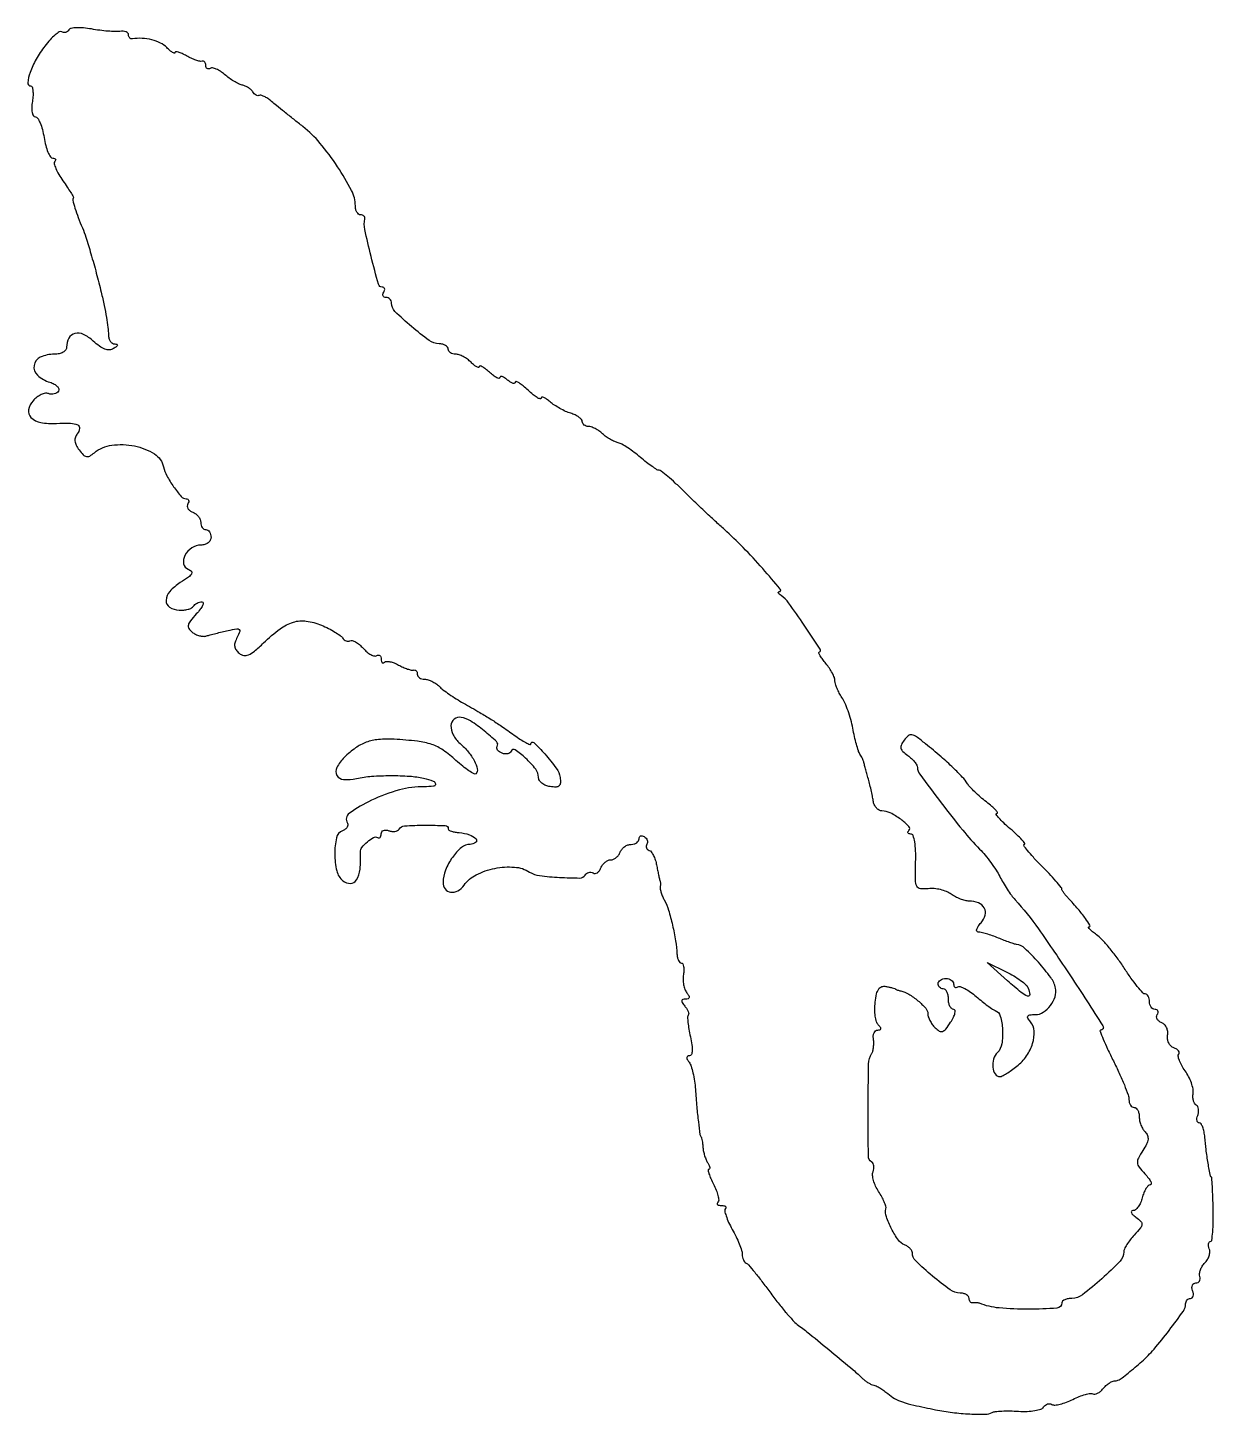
# Model space of a CAD drawing. Extents: x 0 to 230, y 1 to 269.
import ezdxf

# ---------------------------------------------------------------- set-up
doc = ezdxf.new("R2010")
doc.units = 0

msp = doc.modelspace()

# ---------------------------------------------------------------- linework, layer by layer
for points in [[(8.409367, 268.853352, -0.091369), (8.138002, 268.553643, -0.095808), (7.781879, 268.376436, -0.099526), (7.396827, 268.34855, -0.107277), (7.042159, 268.473944, 0.281998), (6.576875, 268.475737, 0.037781), (5.744694, 267.879883, 0.03457), (4.77306, 266.945172, 0.02225), (3.776246, 265.740256, 0.033188), (2.084728, 263.160238, 0.042604), (0.905155, 260.580139, 0.057966), (0.450972, 258.621408, 0.447425), (1.006382, 258, -0.318987), (1.290249, 257.798385, -0.055237), (1.446015, 257.11875, -0.042597), (1.474886, 256.15003, -0.025247), (1.352719, 255, 0.030123), (1.238328, 253.813192, 0.056401), (1.312258, 252.852732, 0.084346), (1.54961, 252.217915, 0.267281), (1.928139, 252, -0.258369), (2.373851, 251.753209, -0.040057), (2.856339, 250.825, -0.036162), (3.294743, 249.532455, -0.024041), (3.615991, 248, 0.023825), (3.936549, 246.467528, 0.035881), (4.372891, 245.175, 0.039599), (4.852445, 244.245856, 0.259387), (5.294475, 244, -0.064118), (5.647568, 243.954534, -0.190271), (5.841014, 243.812846, -0.243621), (5.858588, 243.605737, -0.098344), (5.696212, 243.362878, 0.266909), (5.579663, 242.931267, 0.035195), (5.89736, 241.998503, 0.033194), (6.472632, 240.851835, 0.021857), (7.275655, 239.612878, -0.007774), (8.109637, 238.402254, -0.012564), (8.776845, 237.344054, -0.00628), (9.295048, 236.449125, -0.323766), (9.273466, 236.260498, 0.254947), (9.172508, 235.849538, 0.010154), (9.611689, 234.314562, 0.016106), (10.237082, 232.495774, 0.011475), (11.048943, 230.5, -0.025975), (11.720117, 228.702481, -0.005298), (12.707179, 225.452094, -0.005672), (13.75364, 221.712968, -0.005901), (14.70069, 218, -0.007227), (15.281471, 215.444648, -0.010119), (15.72086, 213.144992, -0.01136), (16.0074, 211.194131, -0.02797), (16.10458, 209.75, 0.065864), (16.200933, 209.079876, 0.08158), (16.467437, 208.509564, 0.09658), (16.857536, 208.124971, 0.144197), (17.312149, 207.984687, -0.070197), (17.72729, 207.920647, -0.396068), (17.829413, 207.743664, -0.171721), (17.655465, 207.472875, -0.023813), (17.100221, 207.083101, -0.133262), (16.318732, 206.841807, -0.098363), (15.421037, 206.988134, -0.068287), (14.37761, 207.550113, -0.029325), (13.154007, 208.558016, 0.075214), (11.277212, 209.835192, 0.169736), (9.590411, 210.023392, 0.21852), (8.434806, 209.134951, 0.12187), (8, 207.377555, -0.162499), (7.820716, 206.840476, -0.100662), (7.318519, 206.39485, -0.078366), (6.553354, 206.099194, -0.053128), (5.622445, 206, 0.106121), (2.893273, 205.414157, 0.253052), (1.6739, 203.81744, 0.25494), (2.346123, 201.93358, 0.106973), (4.764521, 200.562785, -0.046519), (5.586957, 200.219419, -0.078427), (6.182985, 199.770996, -0.116004), (6.467223, 199.294962, -0.218605), (6.41337, 198.85983, -0.10991), (6.079513, 198.517258, -0.081902), (5.59524, 198.303371, -0.076884), (5.037706, 198.247996, -0.078143), (4.492805, 198.364387, 0.139796), (3.869124, 198.4198, 0.060665), (3.069133, 198.163226, 0.05338), (2.229227, 197.661817, 0.04763), (1.478664, 196.976424, 0.138797), (0.60843, 195.218786, 0.2513), (1.082832, 193.730127, 0.15142), (2.966992, 192.774614, 0.05457), (6, 192.593187, -0.018645), (8.747287, 192.626162, -0.10911), (10.140973, 192.281197, -0.322171), (10.508891, 191.58717, -0.140115), (10.065504, 190.578927, 0.090528), (9.685623, 189.903223, 0.110713), (9.605471, 189.184565, 0.089162), (9.84224, 188.383277, 0.041576), (10.408733, 187.455702, 0.03223), (11.209644, 186.496701, 0.157176), (11.823022, 186.162609, 0.177978), (12.471024, 186.270726, 0.043811), (13.373392, 186.894925, -0.141403), (16.737589, 188.364234, -0.0829), (21.162327, 188.211135, -0.088836), (25.023031, 186.68157, -0.205846), (26.773872, 184.178383, 0.073713), (27.409227, 182.445851, 0.030061), (28.742808, 180.312858, 0.024701), (30.229847, 178.429117, 0.216583), (31.174027, 178, -0.128832), (31.482778, 177.919103, -0.189515), (31.657902, 177.704175, -0.146013), (31.66414, 177.378306, -0.070802), (31.495635, 176.992937, 0.148943), (31.382065, 176.562314, 0.123594), (31.515309, 176.105471, 0.099723), (31.885502, 175.690575, 0.069381), (32.436618, 175.385948, -0.071345), (33.034297, 175.052528, -0.06366), (33.540757, 174.553054, -0.066843), (33.883498, 173.97037, -0.099885), (34, 173.393011, 0.070083), (34.074991, 172.860624, 0.085896), (34.29375, 172.409197, 0.100138), (34.618662, 172.107379, 0.138107), (35, 172, -0.148195), (35.381354, 171.884432, -0.098894), (35.70625, 171.559375, -0.082425), (35.925306, 171.073457, -0.064853), (36, 170.5, -0.130079), (35.84862, 169.927969, -0.100674), (35.422835, 169.440625, -0.088627), (34.785904, 169.112868, -0.074753), (34.035184, 169, 0.148249), (32.260257, 168.461912, 0.12346), (30.930916, 166.995505, 0.168742), (30.678331, 165.393687, 0.262398), (31.547099, 164.343553, -0.109221), (32.178422, 163.926324, -0.334645), (32.237733, 163.44801, -0.108725), (31.65614, 162.809894, -0.012667), (30.041724, 161.729481, 0.067123), (28.005161, 160.019367, 0.174445), (27.282749, 158.276057, 0.267746), (27.952761, 156.975722, 0.131027), (29.788025, 156.385354, 0.036344), (30.692778, 156.405262, 0.041886), (31.542005, 156.558375, 0.046442), (32.222581, 156.810607, 0.14334), (32.583653, 157.135354, -0.080411), (32.870402, 157.466244, -0.053426), (33.288678, 157.74601, -0.052469), (33.767083, 157.93594, -0.068376), (34.233331, 158, -0.390361), (34.458626, 157.792485, -0.130036), (34.37252, 157.309714, -0.05599), (33.911888, 156.553301, -0.023839), (33.141003, 155.650091, 0.018829), (31.990033, 154.328592, 0.114231), (31.596684, 153.517216, 0.199491), (31.711452, 152.848141, 0.078757), (32.339941, 152.132838, 0.059164), (32.980052, 151.71844, 0.049698), (33.737745, 151.435809, 0.051881), (34.493177, 151.318509, 0.089128), (35.123252, 151.399224, -0.011254), (35.839021, 151.607132, -0.003538), (36.918792, 151.886417, -0.003532), (38.128529, 152.181135, -0.003906), (39.302421, 152.448686, -0.01127), (40.969111, 152.775689, -0.204951), (41.484915, 152.653227, -0.343502), (41.597637, 152.248518, -0.025328), (41.073435, 151.137214, 0.045012), (40.656921, 150.15599, 0.109081), (40.5833, 149.376511, 0.123211), (40.84509, 148.698178, 0.066239), (41.45731, 148.035429, 0.130084), (42.33204, 147.630007, 0.145141), (43.253411, 147.734545, 0.075013), (44.417831, 148.450043, 0.016056), (46.186297, 150.041756, -0.030006), (49.384325, 152.762653, -0.087119), (51.961871, 154.075753, -0.109299), (54.478095, 154.276562, -0.06451), (57.398693, 153.477882, -0.017158), (58.771798, 152.847994, -0.019804), (60.032787, 152.152537, -0.019275), (61.044941, 151.486285, -0.099457), (61.500717, 150.99884, 0.075729), (61.804304, 150.641859, 0.089155), (62.185131, 150.415108, 0.100727), (62.582305, 150.351654, 0.128506), (62.935451, 150.460107, -0.215304), (63.363391, 150.515812, -0.055778), (64.017655, 150.234452, -0.046456), (64.76493, 149.711702, -0.033004), (65.5, 149, 0.035899), (66.240151, 148.291626, 0.049532), (67.002642, 147.778093, 0.060077), (67.677055, 147.513623, 0.204607), (68.133647, 147.582598, -0.121719), (68.463128, 147.688623, -0.187612), (68.745509, 147.600705, -0.151259), (68.935686, 147.321414, -0.07453), (69, 146.89235, 0.051261), (69.043915, 146.465128, 0.153935), (69.185498, 146.212209, 0.259559), (69.392101, 146.160097, 0.131899), (69.631483, 146.29815, -0.19586), (70.018689, 146.461208, -0.051965), (70.699782, 146.398312, -0.044601), (71.524096, 146.15675, -0.033263), (72.381483, 145.752364, 0.020835), (73.24756, 145.317268, 0.024861), (74.097998, 144.983326, 0.024796), (74.829996, 144.77689, 0.125994), (75.25, 144.787548, -0.135841), (75.535385, 144.789263, -0.137301), (75.779687, 144.643842, -0.114349), (75.943621, 144.366141, -0.07654), (76, 144, 0.141492), (76.110117, 143.618661, 0.099788), (76.419643, 143.29375, 0.084734), (76.882535, 143.074889, 0.068255), (77.428571, 143, -0.075556), (78.074668, 142.901806, -0.038428), (78.840033, 142.597467, -0.037069), (79.597765, 142.154117, -0.045507), (80.227468, 141.629675, 0.034224), (80.976531, 140.976693, 0.010941), (82.173944, 140.109728, 0.010861), (83.553438, 139.199862, 0.011922), (84.929483, 138.379675, -0.003103), (88.129481, 136.548026, -0.008987), (90.312756, 135.227256, -0.01016), (92.296379, 133.920995, -0.004985), (94.770745, 132.181906, 0.011706), (96.010046, 131.335529, 0.022228), (97.051406, 130.723517, 0.023401), (97.828268, 130.357702, 0.534703), (98, 130.472375, -0.654072), (98.579794, 130.72598, -0.026284), (100.73492, 128.512786, -0.021793), (102.959779, 125.738712, -0.12082), (103.68448, 123.985254, -0.0452), (103.75015, 122.911853, -0.199985), (103.495151, 122.346917, -0.186608), (102.899909, 122.107053, -0.038807), (101.754428, 122.179869, -0.062293), (100.892503, 122.414227, -0.072452), (100.162238, 122.846586, -0.084043), (99.670473, 123.402895, -0.139953), (99.5, 124, 0.167766), (98.960398, 125.56294, 0.036447), (97.012764, 127.705694, 0.041287), (94.996897, 129.328113, 0.496473), (94.185392, 129.053328, -0.155057), (93.954707, 128.737151, -0.103251), (93.543241, 128.549919, -0.083999), (93.011235, 128.521343, -0.0632), (92.441136, 128.660962, -0.056532), (91.928889, 128.927222, -0.087128), (91.569972, 129.272556, -0.117903), (91.416771, 129.638843, -0.180677), (91.483065, 129.972598, 0.35609), (91.360022, 130.909332, 0.019342), (88.95289, 133.009211, 0.025783), (86.320913, 134.916549, 0.107869), (84.501685, 135.602632, 0.205308), (83.147439, 135.243446, 0.219039), (82.52233, 134.028763, 0.136939), (82.937955, 132.238929, 0.088014), (84.279843, 130.565654, -0.039798), (85.894477, 128.907004, -0.052364), (87.064775, 127.150654, -0.065051), (87.62833, 125.622059, -0.257658), (87.3603, 124.693634, -0.33519), (87.002337, 124.643715, -0.020267), (86.018531, 125.245284, -0.023705), (84.821995, 126.130107, -0.014602), (83.497367, 127.276383, 0.034433), (81.028165, 129.247559, 0.069307), (78.806664, 130.366175, 0.054265), (76.026578, 130.986867, 0.014485), (71.5, 131.360114, 0.034214), (68.461825, 131.314238, 0.066482), (66.096115, 130.794476, 0.069194), (64.011122, 129.689833, 0.040027), (61.846987, 127.846987, 0.072124), (60.375295, 125.876115, 0.261209), (60.395817, 124.367279, 0.252254), (61.706368, 123.56017, 0.068847), (64.211943, 123.760235, -0.035585), (67.129205, 124.189251, -0.017883), (70.851479, 124.334915, -0.017792), (74.517611, 124.216721, -0.041898), (77.221056, 123.803834, -0.024134), (79.090968, 123.258914, -0.297958), (79.524199, 122.700484, -0.408593), (79.148382, 122.24987, -0.029098), (77.352704, 122.174954, 0.07209), (72.542203, 121.55853, 0.042694), (67.111014, 119.534565, 0.042942), (62.823674, 117.034723, 0.396707), (62.430499, 115.112456, -0.159288), (62.524706, 114.723538, -0.122333), (62.385658, 114.306356, -0.095495), (62.024159, 113.922637, -0.064687), (61.494256, 113.63617, 0.251248), (60.318694, 112.274238, 0.057119), (59.985952, 109.136926, 0.056262), (60.384393, 105.856162, 0.162614), (61.576215, 103.936747, 0.179375), (63.032455, 103.425306, 0.256994), (64.194343, 104.091063, 0.113381), (64.886285, 106.168136, 0.03408), (64.978946, 109.519668, -0.181718), (65.266117, 110.389084, -0.045386), (66.324573, 111.482302, -0.044699), (67.522823, 112.340466, -0.275831), (68.25, 112.336023, 0.140017), (68.534737, 112.258395, 0.189033), (68.779687, 112.357859, 0.137535), (68.945001, 112.634858, 0.066274), (69, 113.047972, -0.144838), (69.117755, 113.445951, -0.152637), (69.431218, 113.70599, -0.118921), (69.906634, 113.779226, -0.070748), (70.467975, 113.650663, 0.061494), (71.069897, 113.50108, 0.069521), (71.664812, 113.511836, 0.079753), (72.162303, 113.67453, 0.136332), (72.480903, 113.9691, -0.244813), (73.517897, 114.586542, -0.013155), (77.462555, 114.707095, -0.011901), (81.405865, 114.629961, -0.40157), (82, 114.00949, 0.269746), (82.137376, 113.773379, 0.045752), (82.631293, 113.54957, 0.039247), (83.325671, 113.368147, 0.025486), (84.149081, 113.263723, -0.060532), (86.102961, 112.875575, -0.128568), (87.389479, 112.045954, -0.450232), (87.317005, 111.350135, -0.156489), (86.22568, 111, 0.177745), (84.55525, 110.386807, 0.062251), (82.798077, 108.473264, 0.059616), (81.452209, 106.006097, 0.095362), (81, 103.656649, 0.157008), (81.415916, 102.364791, 0.204782), (82.467459, 101.728916, 0.165805), (83.844328, 101.991895, 0.107645), (85.061109, 103.084784, -0.121027), (87.424772, 105.097555, -0.066839), (91.032977, 106.337609, -0.066872), (94.837998, 106.581486, -0.121603), (97.786547, 105.631921, 0.106467), (99.716714, 104.946022, 0.018606), (103.582997, 104.588937, 0.013171), (107.50975, 104.476795, 0.260523), (108.525859, 105.041841, -0.093581), (108.831013, 105.375911, -0.096494), (109.23385, 105.571296, -0.09912), (109.671406, 105.598287, -0.104778), (110.076161, 105.45293, 0.160467), (110.480527, 105.355964, 0.122149), (110.914827, 105.502764, 0.095019), (111.314855, 105.881849, 0.064187), (111.614052, 106.436618, -0.066123), (111.939398, 107.034346, -0.062112), (112.415518, 107.540757, -0.066512), (112.963568, 107.883841, -0.10703), (113.5, 108, 0.10329), (114.034631, 108.111635, 0.066733), (114.577337, 108.440625, 0.062945), (115.045533, 108.926531, 0.068785), (115.361626, 109.5, -0.081035), (115.696157, 110.073415, -0.065663), (116.217991, 110.559375, -0.06652), (116.840167, 110.887915, -0.088478), (117.468615, 111, 0.067391), (118.05398, 111.079257, 0.084165), (118.550156, 111.311086, 0.099592), (118.881965, 111.65517, 0.143144), (119, 112.059017, -0.111402), (119.079835, 112.412891, -0.183522), (119.298542, 112.622439, -0.159256), (119.627895, 112.650552, -0.080893), (120.016312, 112.489919, -0.08179), (120.364971, 112.186095, -0.092127), (120.580585, 111.797949, -0.100674), (120.631229, 111.387096, -0.119451), (120.510081, 111.016312, 0.106612), (120.386433, 110.66804, 0.124723), (120.428121, 110.320657, 0.121393), (120.63214, 110.028254, 0.097656), (120.96485, 109.83541, -0.151241), (121.371994, 109.538051, -0.043059), (121.788618, 108.864152, -0.039139), (122.150817, 107.981533, -0.032836), (122.396771, 107, 0.003621), (122.584952, 106.006093, 0.00454), (122.774453, 105.0875, 0.00367), (122.945942, 104.320123, 0.035192), (123.044111, 104, -0.055837), (123.10895, 103.752636, -0.024432), (123.141475, 103.414663, -0.023812), (123.14128, 103.048816, -0.029312), (123.104918, 102.70949, 0.096027), (123.115928, 102.287822, 0.023655), (123.298145, 101.61605, 0.023341), (123.58448, 100.852671, 0.021472), (123.94797, 100.09722, -0.050107), (124.710075, 98.249859, -0.01572), (125.479416, 95.354356, -0.016243), (126.088394, 92.283712, -0.02987), (126.351773, 89.75, 0.042412), (126.438423, 89.080088, 0.060481), (126.634972, 88.514062, 0.077871), (126.904108, 88.129368, 0.203987), (127.208011, 88, -0.279185), (127.479598, 87.835535, -0.075375), (127.650385, 87.339063, -0.053636), (127.704037, 86.612271, -0.032173), (127.619433, 85.75, 0.04588), (127.552182, 84.796746, 0.039139), (127.652311, 83.79375, 0.040937), (127.892177, 82.890496, 0.083129), (128.248152, 82.25, -0.035881), (128.642217, 81.675744, -0.183432), (128.705356, 81.30086, -0.276549), (128.50051, 81.074518, -0.074034), (128, 81, 0.066333), (127.464791, 80.928682, 0.311654), (127.275058, 80.704165, 0.174558), (127.372353, 80.320307, 0.024718), (127.868879, 79.657991, -0.033332), (128.263568, 79.112187, -0.048863), (128.527384, 78.582102, -0.060788), (128.636605, 78.140988, -0.230637), (128.546583, 77.879916, 0.209161), (128.412977, 77.538514, 0.014339), (128.485194, 76.478629, 0.018537), (128.660021, 75.179583, 0.012745), (128.949948, 73.721925, -0.018038), (129.252373, 72.1126, -0.049388), (129.311268, 70.958485, -0.088778), (129.149106, 70.249313, -0.300839), (128.772244, 70, 0.124103), (128.41422, 69.909747, 0.260754), (128.265049, 69.675352, 0.14038), (128.352384, 69.289013, 0.036698), (128.701401, 68.75, -0.084147), (129.085228, 68.012894, -0.020697), (129.451883, 66.692188, -0.020604), (129.750755, 65.123014, -0.019301), (129.9274, 63.5, 0.004911), (130.197667, 60.11341, 0.007606), (130.504147, 57.196091, 0.003862), (130.816614, 54.760751, 0.14077), (131.041667, 54.25, -0.120704), (131.130264, 54.068673, -0.010415), (131.230019, 53.559375, -0.013251), (131.321373, 52.938501, -0.009896), (131.390313, 52.25, 0.032755), (131.50188, 51.4886, 0.022715), (131.722559, 50.646875, 0.022986), (132.009818, 49.854498, 0.04302), (132.32433, 49.25, -0.031933), (132.587664, 48.770127, -0.068198), (132.713129, 48.367188, -0.133169), (132.68716, 48.106018, -0.31123), (132.533337, 48, 0.465727), (132.392533, 47.832522, 0.032832), (132.556848, 47.155993, 0.028206), (132.906007, 46.229223, 0.015139), (133.434437, 45.126784, -0.024466), (133.957785, 43.980592, -0.034696), (134.299664, 42.913458, -0.037261), (134.445108, 42.04635, -0.222858), (134.293451, 41.626784, 0.15451), (134.170479, 41.389886, 0.259969), (134.242451, 41.184118, 0.136282), (134.530502, 41.043282, 0.045996), (135, 41, -0.043411), (135.471826, 40.958958, -0.127163), (135.766655, 40.824988, -0.257623), (135.846521, 40.629048, -0.168612), (135.737549, 40.404216, 0.253386), (135.611889, 39.981689, 0.028065), (135.883455, 38.97452, 0.028776), (136.375047, 37.733005, 0.019302), (137.070883, 36.3738, -0.015612), (137.809354, 34.957177, -0.017169), (138.433322, 33.540879, -0.016804), (138.881821, 32.300822, -0.078519), (139, 31.552917, 0.051174), (139.05695, 30.997945, 0.053828), (139.225349, 30.475961, 0.059939), (139.473243, 30.061811, 0.126113), (139.767147, 29.833333, -0.113451), (140.217022, 29.501285, -0.005383), (141.431798, 28.053945, -0.00861), (142.836577, 26.281801, -0.006068), (144.356774, 24.243927, 0.009549), (145.94881, 22.140463, 0.010506), (147.571393, 20.166422, 0.009979), (149.02395, 18.539894, 0.051242), (149.932421, 17.743927, -0.016224), (152.065691, 16.123759, -0.002327), (156.304962, 12.648843, -0.002235), (160.51816, 9.130552, -0.017779), (162.398005, 7.428571, 0.032477), (162.893327, 7.005915, 0.026972), (163.470039, 6.621824, 0.02781), (164.038643, 6.327241, 0.063494), (164.5, 6.186756, -0.073202), (164.999237, 6.024129, -0.020841), (165.715816, 5.630116, -0.020513), (166.497156, 5.112126, -0.020416), (167.234693, 4.531078, 0.048249), (168.571681, 3.593295, 0.047756), (170.068114, 2.925365, 0.026541), (172.294789, 2.305986, 0.004793), (176.5, 1.415614, 0.019427), (179.770425, 0.88712, 0.017894), (183.162998, 0.596075, 0.014835), (186.142609, 0.536093, 0.119784), (187.459236, 0.869441, -0.096146), (188.064498, 1.053162, -0.013638), (189.367196, 1.151997, -0.015112), (190.933247, 1.180545, -0.012356), (192.607409, 1.119065, 0.024929), (194.260461, 1.099939, 0.03263), (195.762931, 1.256025, 0.034254), (196.947522, 1.542441, 0.179777), (197.467272, 1.947045, -0.085627), (197.794989, 2.317387, -0.093745), (198.218306, 2.54242, -0.100348), (198.670355, 2.588522, -0.114289), (199.081834, 2.449424, 0.165081), (199.64154, 2.320517, 0.033399), (200.661467, 2.493097, 0.031931), (201.874808, 2.866082, 0.025171), (203.134199, 3.417061, -0.020467), (204.380626, 3.976392, -0.027383), (205.554523, 4.373414, -0.026882), (206.530487, 4.589228, -0.181311), (207.008156, 4.494959, 0.185828), (207.391574, 4.422766, 0.072249), (207.911602, 4.598337, 0.058451), (208.479813, 4.97601, 0.043699), (209.009138, 5.51101, -0.033267), (209.549881, 6.080818, -0.03515), (210.152067, 6.562609, -0.037567), (210.726484, 6.898719, -0.11407), (211.164651, 7, 0.100405), (211.880108, 7.145134, 0.053754), (212.671247, 7.585261, 0.022196), (213.874553, 8.518134, 0.002495), (216.5, 10.769521, 0.03742), (218.866689, 13.151619, 0.014237), (221.808672, 16.798085, 0.008652), (224.554029, 20.538992, 0.155177), (225, 21.941362, -0.090325), (225.073613, 22.345526, -0.095463), (225.284531, 22.689025, -0.099701), (225.599074, 22.918859, -0.108494), (225.968615, 23, 0.184534), (226.289193, 23.122486, 0.147206), (226.483616, 23.440625, 0.100118), (226.511135, 23.925634, 0.055937), (226.361626, 24.5, -0.070671), (226.230165, 25.073591, -0.118837), (226.304763, 25.559375, -0.152637), (226.570118, 25.879663, -0.145001), (226.976345, 26, 0.113524), (227.397503, 26.096871, 0.140789), (227.695488, 26.364565, 0.130397), (227.820028, 26.767415, 0.09081), (227.752976, 27.241071, -0.111891), (227.695768, 27.817655, -0.057792), (227.868493, 28.525264, -0.053169), (228.227072, 29.246996, -0.054567), (228.727153, 29.87001, 0.062595), (229.21867, 30.502839, 0.058215), (229.552785, 31.252941, 0.062316), (229.687722, 32.001815, 0.105441), (229.588895, 32.628939, -0.044514), (229.439257, 33.154384, -0.082176), (229.428412, 33.597205, -0.131628), (229.551712, 33.887824, -0.230984), (229.781385, 33.999844, 0.374294), (230.060439, 34.242668, 0.012181), (230.24291, 35.835717, 0.0179), (230.351749, 37.853457, 0.010786), (230.343417, 40.249844, 0.002648), (230.270672, 42.646437, 0.00441), (230.180909, 44.664017, 0.000782), (230.083943, 46.430193, 0.397786), (230.010083, 46.5, -0.363711), (229.790173, 46.684355, -0.002639), (229.354551, 49.219472, -0.009411), (228.969402, 51.837367, -0.012211), (228.72043, 54.25, 0.029348), (228.575104, 55.303431, 0.044267), (228.315449, 56.192188, 0.053932), (227.990773, 56.815103, 0.250702), (227.645191, 57, -0.205758), (227.365373, 57.12024, -0.140977), (227.203877, 57.431218, -0.091433), (227.196041, 57.905608, -0.050183), (227.349337, 58.467975, 0.060477), (227.500049, 59.069231, 0.068939), (227.492421, 59.662181, 0.079426), (227.334486, 60.156852, 0.138287), (227.045393, 60.471946, -0.131735), (226.732923, 60.803841, -0.059846), (226.513478, 61.363389, -0.0533), (226.411866, 62.046332, -0.049303), (226.452475, 62.753971, 0.09065), (226.431205, 63.606035, 0.03447), (226.107531, 64.754637, 0.032745), (225.57451, 65.984193, 0.034376), (224.892953, 67.112878, -0.025192), (224.235088, 68.158475, -0.037428), (223.778027, 69.138464, -0.042019), (223.550261, 69.937786, -0.249758), (223.672673, 70.33934, 0.222451), (223.775033, 70.621837, 0.145124), (223.644689, 70.949711, 0.088583), (223.27344, 71.28026, 0.046122), (222.715781, 71.555571, -0.103637), (222.142883, 71.925165, -0.082631), (221.710824, 72.522214, -0.079387), (221.48292, 73.250965, -0.083923), (221.5, 74, 0.079711), (221.523282, 74.746747, 0.07815), (221.312601, 75.468797, 0.082879), (220.906394, 76.055896, 0.108864), (220.363965, 76.413828, -0.073111), (219.840956, 76.708007, -0.102787), (219.493967, 77.11366, -0.124074), (219.376014, 77.564544, -0.141574), (219.495635, 77.992937, 0.081847), (219.653933, 78.377772, 0.160356), (219.624118, 78.704175, 0.182842), (219.413498, 78.921043, 0.110022), (219.059017, 79, -0.140337), (218.655173, 79.115626, -0.099915), (218.311086, 79.440625, -0.085131), (218.079345, 79.926682, -0.06887), (218, 80.5, 0.053478), (217.938446, 81.073865, 0.073255), (217.755722, 81.559375, 0.093034), (217.485744, 81.885329, 0.175139), (217.168415, 82, -0.213564), (216.704967, 82.207412, -0.011386), (215.631705, 83.465178, -0.016215), (214.403559, 85.076663, -0.010959), (213.104819, 86.98784, 0.014811), (211.708968, 89.008266, 0.014552), (210.188032, 90.954699, 0.014587), (208.756904, 92.581263, 0.052308), (207.713899, 93.48784, -0.014529), (206.933023, 94.069319, -0.034656), (206.398529, 94.555803, -0.082541), (206.184485, 94.86975, -0.547758), (206.267706, 95, 0.579833), (206.446932, 95.313113, 0.024104), (205.572118, 96.650586, 0.021494), (204.150285, 98.443711, 0.011478), (202.25, 100.540163, -0.017198), (201.771387, 101.080475, -0.021485), (201.367188, 101.61487, -0.020323), (201.0715, 102.082373, -0.131582), (201, 102.349364, 0.178731), (200.883801, 102.664047, 0.004036), (199.813649, 103.895263, 0.008569), (198.509118, 105.321857, 0.005633), (196.961357, 106.920793, -0.009207), (195.467092, 108.486711, -0.017781), (194.34073, 109.802422, -0.017544), (193.603954, 110.797429, -0.602872), (193.711357, 111.002346, 0.610243), (193.804701, 111.185205, 0.027869), (193.240211, 111.883875, 0.021416), (192.288425, 112.849623, 0.010501), (191, 114, -0.011778), (189.717929, 115.150602, -0.024625), (188.788052, 116.116125, -0.036604), (188.276059, 116.797819, -0.592366), (188.384859, 116.997654, 0.561742), (188.492017, 117.174603, 0.063841), (188.162363, 117.649681, 0.031578), (187.431999, 118.362919, 0.013955), (186.384859, 119.214027, -0.013415), (185.220525, 120.158305, -0.01338), (184.107457, 121.164481, -0.013328), (183.183431, 122.094101, -0.050152), (182.683081, 122.744813, 0.049033), (181.69072, 124.041373, 0.014495), (179.929896, 125.82043, 0.012391), (177.563523, 127.967202, 0.006796), (174.566201, 130.483649, 0.01239), (172.787051, 131.86455, 0.115746), (171.900958, 132.244193, 0.220953), (171.206977, 132.059134, 0.061053), (170.415037, 131.214693, 0.04846), (169.86997, 130.293993, 0.167038), (169.797154, 129.613902, 0.148889), (170.157698, 128.984149, 0.036069), (171.098836, 128.218219, -0.031711), (171.826444, 127.636523, -0.036092), (172.441533, 126.990441, -0.038923), (172.872731, 126.374633, -0.134061), (173, 125.908494, 0.16055), (173.438988, 124.576595, 0.003506), (177.585915, 119.050529, 0.008724), (181.771814, 113.7478, 0.022205), (185.040213, 110.096251, -0.021104), (186.112942, 108.903063, -0.014282), (187.236597, 107.459794, -0.014407), (188.244078, 106.000198, -0.027698), (188.950159, 104.766879, 0.017344), (189.591263, 103.591282, 0.012311), (190.387261, 102.317592, 0.012449), (191.208404, 101.137911, 0.025657), (191.918966, 100.266879, -0.02967), (196.446541, 94.625041, -0.008857), (202.673685, 85.507751, -0.002923), (208.969267, 75.807242, -0.592862), (208.527759, 75, 0.525229), (208.399284, 74.813629, 0.006689), (209.020174, 73.245877, 0.01228), (209.869162, 71.319054, 0.006975), (210.985605, 69.028517, -0.009467), (212.139891, 66.630062, -0.011864), (213.114521, 64.362155, -0.01012), (213.843168, 62.437563, -0.085629), (214, 61.528517, 0.063585), (214.074621, 60.944113, 0.081515), (214.29375, 60.449002, 0.098474), (214.618635, 60.117724, 0.150835), (215, 60, -0.17482), (215.381591, 59.862375, -0.093122), (215.70625, 59.47125, -0.073362), (215.925973, 58.888633, -0.053595), (216, 58.2, 0.054321), (216.084271, 57.426614, 0.038618), (216.337417, 56.591333, 0.039126), (216.708601, 55.822293, 0.064466), (217.148653, 55.251347, -0.099781), (217.602204, 54.568794, -0.128281), (217.701325, 53.824658, -0.08692), (217.422801, 52.911827, -0.027629), (216.707655, 51.676577, 0.025037), (215.835047, 50.187191, 0.142314), (215.656984, 49.295893, 0.142123), (215.984074, 48.447303, 0.024947), (217.097957, 47.125231, -0.022146), (217.793918, 46.308515, -0.050741), (218.222951, 45.624287, -0.112536), (218.328404, 45.182935, -0.417265), (218.147363, 45, 0.203319), (217.746418, 44.82993, 0.052837), (217.305848, 44.265625, 0.044968), (216.897794, 43.457179, 0.032925), (216.589356, 42.5, -0.041528), (216.262813, 41.543265, -0.053045), (215.801915, 40.734375, -0.063212), (215.284297, 40.178926, -0.175361), (214.789818, 40, 0.207043), (214.514088, 39.88071, 0.301331), (214.470993, 39.627844, 0.101132), (214.759767, 39.221739, 0.029939), (215.35035, 38.733085, -0.036216), (216.309047, 37.919384, -0.224592), (216.526121, 37.329788, -0.151736), (216.244007, 36.643966, -0.01465), (215.04148, 35.274898, 0.02248), (214.260031, 34.356623, 0.025603), (213.599685, 33.409648, 0.02601), (213.128445, 32.55866, 0.113918), (213, 32.002213, -0.194228), (212.272257, 30.199461, -0.018129), (208.753938, 26.807015, -0.019236), (204.997749, 23.691292, -0.164973), (202.9596, 23, 0.042715), (202.209394, 22.935793, 0.062381), (201.575633, 22.742969, 0.08189), (201.146203, 22.459547, 0.208967), (201, 22.125, -0.394133), (200.043192, 21.099743, -0.015963), (194.514806, 20.89445, -0.024169), (188.824081, 21.140069, -0.070184), (185, 22.04191, 0.053202), (184.755226, 22.108451, 0.024504), (184.426562, 22.144795, 0.02394), (184.0738, 22.149473, 0.030507), (183.75, 22.118421, -0.137085), (183.464378, 22.151665, -0.119953), (183.220313, 22.328536, -0.101574), (183.056406, 22.626809, -0.075146), (183, 23, 0.169445), (182.866238, 23.383374, 0.092843), (182.485938, 23.713066, 0.07403), (181.919425, 23.940188, 0.055117), (181.25, 24.023203, -0.153225), (179.353663, 24.646041, -0.019335), (175.904955, 27.323113, -0.017431), (172.653445, 30.254196, -0.203314), (172, 31.794755, 0.129092), (171.88917, 32.216867, 0.063387), (171.554966, 32.665613, 0.056535), (171.064429, 33.071386, 0.052987), (170.484992, 33.367385, -0.148367), (169.295077, 34.292778, -0.034834), (167.971014, 36.473957, -0.035063), (166.961101, 38.824238, -0.141665), (166.877299, 40.366341, 0.13379), (166.858503, 40.850137, 0.024196), (166.544396, 41.702126, 0.02455), (166.066326, 42.690073, 0.020069), (165.462793, 43.697129, -0.037307), (164.884224, 44.742585, -0.039247), (164.47873, 45.845131, -0.042488), (164.287476, 46.844727, -0.118178), (164.380339, 47.548763, 0.058876), (164.524433, 48.115942, 0.06799), (164.521872, 48.673339, 0.078852), (164.379709, 49.136614, 0.141457), (164.114652, 49.429141, -0.257104), (163.478949, 50.555256, -0.002854), (163.434572, 59.611551, -0.004429), (163.519477, 68.393735, -0.132946), (164.131689, 70.5, 0.074086), (164.34578, 71.007349, 0.033251), (164.479152, 71.720312, 0.031997), (164.522031, 72.506583, 0.037587), (164.458966, 73.25, -0.061011), (164.433586, 73.919376, -0.089908), (164.586312, 74.485937, -0.116891), (164.887618, 74.862087, -0.167209), (165.288484, 75, 0.071979), (165.713979, 75.061572, 0.301555), (165.871922, 75.25, 0.191706), (165.789225, 75.552363, 0.034917), (165.400717, 75.999283, -0.127422), (165.041509, 76.609662, -0.035578), (164.811501, 77.703171, -0.033443), (164.71989, 79.022422, -0.029681), (164.798124, 80.396503, -0.025282), (165.070331, 82.013554, -0.092811), (165.475104, 82.96452, -0.162997), (166.05692, 83.416199, -0.132942), (166.847407, 83.473731, -0.008239), (167.498577, 83.336192, -0.010811), (168.087988, 83.188037, -0.008503), (168.572814, 83.046055, -0.094411), (168.75, 82.951511, 0.065558), (168.894669, 82.863313, 0.017257), (169.146875, 82.761979, 0.017216), (169.444536, 82.665608, 0.016893), (169.75, 82.589269, -0.084429), (171.29937, 81.971197, -0.03743), (173.093121, 80.682872, -0.034653), (174.59825, 79.232248, -0.185732), (175, 78.188025, 0.081015), (175.099547, 77.577684, 0.037689), (175.411909, 76.836181, 0.036058), (175.865623, 76.089672, 0.041822), (176.402242, 75.454901, 0.058521), (177.219042, 74.809793, 0.226821), (177.843452, 74.74368, 0.143209), (178.478592, 75.202012, 0.020298), (179.425295, 76.52633, 0.027564), (179.975309, 77.476069, 0.058243), (180.269471, 78.273359, 0.112326), (180.276455, 78.794985, 0.353869), (180.023053, 79, -0.187528), (179.632442, 79.151841, -0.089354), (179.300522, 79.5875, -0.069177), (179.075463, 80.234637, -0.049179), (179, 81, 0.048028), (178.926307, 81.765418, 0.068025), (178.70625, 82.4125, 0.088204), (178.381882, 82.848523, 0.191087), (178, 83, -0.099038), (177.618362, 83.076342, -0.097945), (177.29375, 83.29375, -0.097945), (177.076342, 83.618362, -0.099038), (177, 84, -0.148195), (177.115568, 84.381354, -0.098894), (177.440625, 84.70625, -0.082425), (177.926543, 84.925306, -0.064853), (178.5, 85, -0.06887), (179.073318, 84.920655, -0.085131), (179.559375, 84.688914, -0.099915), (179.884374, 84.344827, -0.140337), (180, 83.940983, 0.082702), (180.061101, 83.574101, 0.161319), (180.238635, 83.340537, 0.182223), (180.502975, 83.275712, 0.10882), (180.812375, 83.384041, -0.228124), (181.295282, 83.434935, -0.035082), (182.203708, 83.036095, -0.03328), (183.282735, 82.373977, -0.023239), (184.408046, 81.494501, 0.008144), (185.536114, 80.556684, 0.009904), (186.623869, 79.716874, 0.008625), (187.561189, 79.047129, 0.065821), (188.042815, 78.801443, -0.245511), (189.055666, 77.71213, -0.052801), (189.485165, 75.084769, -0.052711), (189.349803, 72.312646, -0.159144), (188.5043, 70.647157, 0.125642), (187.755735, 69.385302, 0.096745), (187.607206, 67.785175, 0.120099), (188.063864, 66.491691, 0.253308), (188.97213, 66, 0.121365), (189.403576, 66.10629, 0.015216), (190.248554, 66.582854, 0.017174), (191.231373, 67.22438, 0.013469), (192.252764, 67.984184, 0.074527), (194.135918, 69.983451, 0.076724), (195.327566, 72.428015, 0.088454), (195.622983, 74.798653, 0.161444), (194.920615, 76.595653, -0.035333), (194.394661, 77.329133, -0.290883), (194.400424, 77.721393, -0.227541), (194.778681, 77.949418, -0.023763), (195.842372, 78, 0.144277), (197.376533, 78.452099, 0.086673), (198.781424, 79.750606, 0.085292), (199.681198, 81.471991, 0.13182), (199.763503, 83.138596, 0.105315), (198.844616, 85.181736, 0.024186), (196.450454, 88.137188, 0.021582), (193.818815, 90.838256, 0.161126), (192.21758, 91.583794, -0.049831), (191.789247, 91.677703, -0.006171), (190.883854, 91.985547, -0.007235), (189.815349, 92.381113, -0.005929), (188.6849, 92.833794, 0.012349), (187.527207, 93.280225, 0.013286), (186.376582, 93.657427, 0.0129), (185.37466, 93.928703, 0.059725), (184.779913, 94, -0.289791), (184.519485, 94.164777, -0.186547), (184.492321, 94.532761, -0.078783), (184.775991, 95.116403, -0.031488), (185.331359, 95.813654, 0.119085), (186.130093, 97.28092, 0.195223), (185.957382, 98.665014, 0.173322), (184.827023, 99.65207, 0.093922), (182.99113, 100, -0.063511), (182.242921, 100.095424, -0.029724), (181.312267, 100.396757, -0.028864), (180.360396, 100.833623, -0.035861), (179.535118, 101.350663, 0.063051), (178.639346, 101.846367, 0.036929), (177.468591, 102.215819, 0.03636), (176.22256, 102.415834, 0.050649), (175.093989, 102.399202, -0.0543), (173.557053, 102.387745, -0.262114), (172.868816, 102.872602, -0.110801), (172.601757, 104.046635, -0.007263), (172.642248, 107.54854, 0.015805), (172.630003, 109.767078, 0.032378), (172.453229, 111.496544, 0.039135), (172.154797, 112.691063, 0.322463), (171.725582, 113, -0.065596), (171.366716, 113.047284, -0.19379), (171.171688, 113.193965, -0.241219), (171.156706, 113.408487, -0.095722), (171.326972, 113.660305, 0.409025), (171.334227, 114.477968, 0.043035), (169.745673, 115.863186, 0.042667), (167.731709, 117.08643, 0.1122), (166.099157, 117.480893, -0.128748), (165.54141, 117.635074, -0.083509), (165.02353, 118.06461, -0.074101), (164.623203, 118.697763, -0.067322), (164.408271, 119.441183, 0.012885), (164.246913, 120.365837, 0.005897), (163.991167, 121.563796, 0.005835), (163.692098, 122.819622, 0.008011), (163.391957, 123.941183, -0.001517), (163.105743, 124.957648, -0.001943), (162.848729, 125.895223, -0.001496), (162.638698, 126.682605, -0.016592), (162.56622, 127, 0.052441), (162.487573, 127.257794, 0.01395), (162.308676, 127.649112, 0.013989), (162.079068, 128.085164, 0.013996), (161.825472, 128.507616, -0.064279), (161.532755, 129.128988, -0.010802), (161.155494, 130.392008, -0.011667), (160.776631, 131.905231, -0.010124), (160.448901, 133.507616, 0.020966), (160.068728, 135.180793, 0.017948), (159.532507, 136.906661, 0.018325), (158.930886, 138.440559, 0.048177), (158.358116, 139.472506, -0.026582), (157.838305, 140.320662, -0.024905), (157.398947, 141.237495, -0.025734), (157.092039, 142.089834, -0.073674), (157, 142.711075, 0.092803), (156.883059, 143.335703, 0.029059), (156.485938, 144.205613, 0.027916), (155.919763, 145.145502, 0.027534), (155.25, 146.020989, -0.01748), (154.612527, 146.82045, -0.030796), (154.152138, 147.528373, -0.03452), (153.888804, 148.079095, -0.397758), (153.970045, 148.28242, 0.458323), (154.129365, 148.841167, 0.003179), (151.031752, 153.486618, 0.00719), (148.014098, 157.814943, 0.086248), (146.565999, 159.234687, -0.028429), (146.199827, 159.519042, -0.094031), (146.011956, 159.758058, -0.292974), (146.025755, 159.908699, -0.225413), (146.17683, 159.984687, 0.629883), (146.399528, 160.478099, 0.005698), (142.98166, 164.441446, 0.012214), (139.170449, 168.553433, 0.017441), (135.57773, 171.99584, -0.004356), (133.785199, 173.625591, -0.002408), (131.62288, 175.645653, -0.002401), (129.45115, 177.713985, -0.003862), (127.62228, 179.5, 0.00808), (126.026171, 181.03262, 0.011814), (124.568373, 182.325, 0.007353), (123.318731, 183.350066, 0.169672), (122.889614, 183.5, -0.140659), (122.476795, 183.618477, -0.011852), (121.542195, 184.234375, -0.015012), (120.448684, 185.042437, -0.011038), (119.284914, 186, 0.016217), (118.067007, 186.981132, 0.017154), (116.810151, 187.862197, 0.017022), (115.679562, 188.544612, 0.071255), (114.939851, 188.828755, -0.051845), (114.276026, 189.054705, -0.023434), (113.459201, 189.478429, -0.022901), (112.631246, 190.010506, -0.029), (111.921259, 190.578755, 0.032896), (111.230733, 191.122663, 0.03111), (110.462216, 191.582509, 0.032612), (109.730544, 191.902092, 0.086869), (109.171259, 192, -0.078123), (108.723826, 192.070339, -0.090392), (108.344057, 192.273955, -0.100781), (108.090172, 192.576935, -0.124787), (108, 192.932612, 0.184767), (107.844662, 193.338624, 0.054165), (107.339062, 193.792685, 0.0464), (106.61127, 194.21988, 0.035578), (105.75, 194.550893, -0.032804), (104.761217, 194.924638, -0.020042), (103.646875, 195.486554, -0.020055), (102.583077, 196.134731, -0.033326), (101.75, 196.773268, 0.02536), (101.077492, 197.30594, 0.058825), (100.514062, 197.61496, 0.132933), (100.153698, 197.658352, 0.372502), (100, 197.480674, -0.503352), (99.811545, 197.340903, -0.062978), (99.265625, 197.584889, -0.035436), (98.460276, 198.156107, -0.016606), (97.5, 199, 0.015951), (96.539787, 199.846069, 0.033726), (95.734375, 200.424671, 0.057676), (95.183969, 200.684001, 0.512971), (95, 200.551869, -0.317389), (94.866469, 200.362701, -0.159271), (94.559375, 200.354845, -0.070752), (94.076402, 200.577271, -0.029978), (93.5, 201, 0.029225), (92.923608, 201.424056, 0.068547), (92.440625, 201.650832, 0.154009), (92.133145, 201.649751, 0.326309), (92, 201.467457, -0.448239), (91.835837, 201.321129, -0.090703), (91.4125, 201.450076, -0.044601), (90.768387, 201.859056, -0.020177), (90, 202.5, 0.018841), (89.2317, 203.14436, 0.040948), (88.5875, 203.56491, 0.078929), (88.15896, 203.716009, 0.468414), (88, 203.583559, -0.419117), (87.861933, 203.44778, -0.119734), (87.538393, 203.532135, -0.051248), (87.032617, 203.875034, -0.021805), (86.428571, 204.428571, 0.040215), (85.721837, 205.029925, 0.035542), (84.899107, 205.538393, 0.037263), (84.088072, 205.888988, 0.083576), (83.428571, 206, -0.068255), (82.882535, 206.074889, -0.084734), (82.419643, 206.29375, -0.099788), (82.110117, 206.618661, -0.141492), (82, 207, 0.169445), (81.866238, 207.383374, 0.092843), (81.485938, 207.713066, 0.07403), (80.919425, 207.940188, 0.055117), (80.25, 208.023203, -0.153589), (78.306921, 208.662923, -0.020666), (74.878684, 211.3466, -0.018865), (71.669256, 214.296129, -0.200069), (71, 215.901743, 0.095382), (70.919298, 216.320941, 0.097011), (70.688914, 216.677387, 0.098757), (70.345088, 216.916013, 0.102819), (69.940983, 217, -0.108972), (69.586039, 217.078288, -0.182303), (69.3746, 217.29375, -0.161196), (69.343488, 217.6179, -0.082592), (69.5, 218, 0.070013), (69.668056, 218.382703, 0.144847), (69.663619, 218.70625, 0.189856), (69.492335, 218.919518, 0.130457), (69.189122, 219, -0.337579), (68.473228, 219.545507, -0.005021), (67.039654, 224.967443, -0.009096), (65.813769, 230.197077, -0.109883), (65.827781, 232.25, 0.136945), (65.814501, 232.535474, 0.129714), (65.655661, 232.779687, 0.108661), (65.369153, 232.943605, 0.075944), (65, 233, -0.170109), (64.617721, 233.133934, -0.09368), (64.290993, 233.514062, -0.074482), (64.068336, 234.080568, -0.055165), (63.990616, 234.75, 0.119556), (63.24887, 237.737736, 0.025954), (60.527727, 242.34786, 0.028047), (57.120666, 246.912477, 0.052019), (53.803995, 250.125821, -0.00125), (52.02776, 251.527654, -0.00122), (50.244405, 252.94946, -0.001201), (48.684472, 254.205544, -0.004585), (47.720881, 255, 0.025918), (46.99276, 255.549891, 0.035475), (46.281768, 255.960848, 0.038359), (45.675888, 256.200382, 0.204136), (45.329383, 256.16459, -0.162845), (45.050843, 256.113094, -0.090151), (44.719056, 256.222993, -0.073248), (44.384946, 256.474836, -0.056329), (44.10234, 256.834411, 0.07207), (43.759477, 257.243573, 0.039297), (43.237194, 257.641346, 0.038184), (42.630861, 257.969448, 0.04904), (42.029583, 258.169821, -0.058065), (41.338385, 258.414065, -0.021755), (40.434449, 258.906915, -0.021207), (39.487074, 259.534506, -0.024111), (38.637603, 260.21542, 0.034589), (37.832442, 260.833577, 0.045538), (37.017868, 261.272881, 0.053062), (36.308163, 261.490521, 0.188462), (35.848556, 261.406403, -0.102582), (35.525136, 261.288665, -0.178576), (35.249263, 261.347106, -0.166375), (35.064315, 261.576335, -0.087512), (35, 261.940983, 0.071729), (34.943915, 262.329926, 0.110082), (34.779688, 262.626506, 0.137341), (34.535267, 262.78415, 0.144977), (34.25, 262.787548, -0.129349), (33.824348, 262.779558, -0.023446), (33.059375, 263.003997, -0.023872), (32.166421, 263.360656, -0.019642), (31.25, 263.822732, 0.019501), (30.386526, 264.258416, 0.037706), (29.660937, 264.525682, 0.055414), (29.155527, 264.610791, 0.430747), (29, 264.463755, -0.480538), (28.87209, 264.361398, -0.082587), (28.538393, 264.496942, -0.040529), (28.032385, 264.867156, -0.018187), (27.428571, 265.428571, 0.08272), (26.186874, 266.315656, 0.051908), (24.50748, 266.931628, 0.049075), (22.619023, 267.216562, 0.052118), (20.75, 267.118421, -0.124143), (20.46425, 267.144329, -0.119533), (20.220312, 267.302544, -0.106777), (20.056813, 267.572399, -0.083187), (20, 267.911516, 0.192444), (19.868941, 268.239418, 0.108303), (19.508501, 268.483138, 0.079413), (18.967208, 268.604349, 0.051929), (18.326811, 268.57746, -0.045029), (17.433365, 268.527617, -0.01213), (16.014669, 268.610743, -0.012182), (14.40135, 268.784272, -0.012339), (12.805275, 269.035608, 0.023183), (11.291409, 269.24047, 0.032408), (9.926535, 269.272355, 0.033759), (8.853277, 269.154981, 0.213352)], [(194.487102, 83.106872, -0.080244), (194.764607, 81.877718, -0.540231), (194.353412, 81.570237, -0.086562), (193.122711, 82.27692, -0.008013), (190.450231, 84.573808), (186.5, 88.080488), (190.213563, 86.290244, -0.022396), (191.676216, 85.50256, -0.025368), (193.00076, 84.616653, -0.025766), (194.036394, 83.758851, -0.111795)]]:
    msp.add_lwpolyline(points, format="xyb", close=True)

doc.saveas('drawing.dxf')
